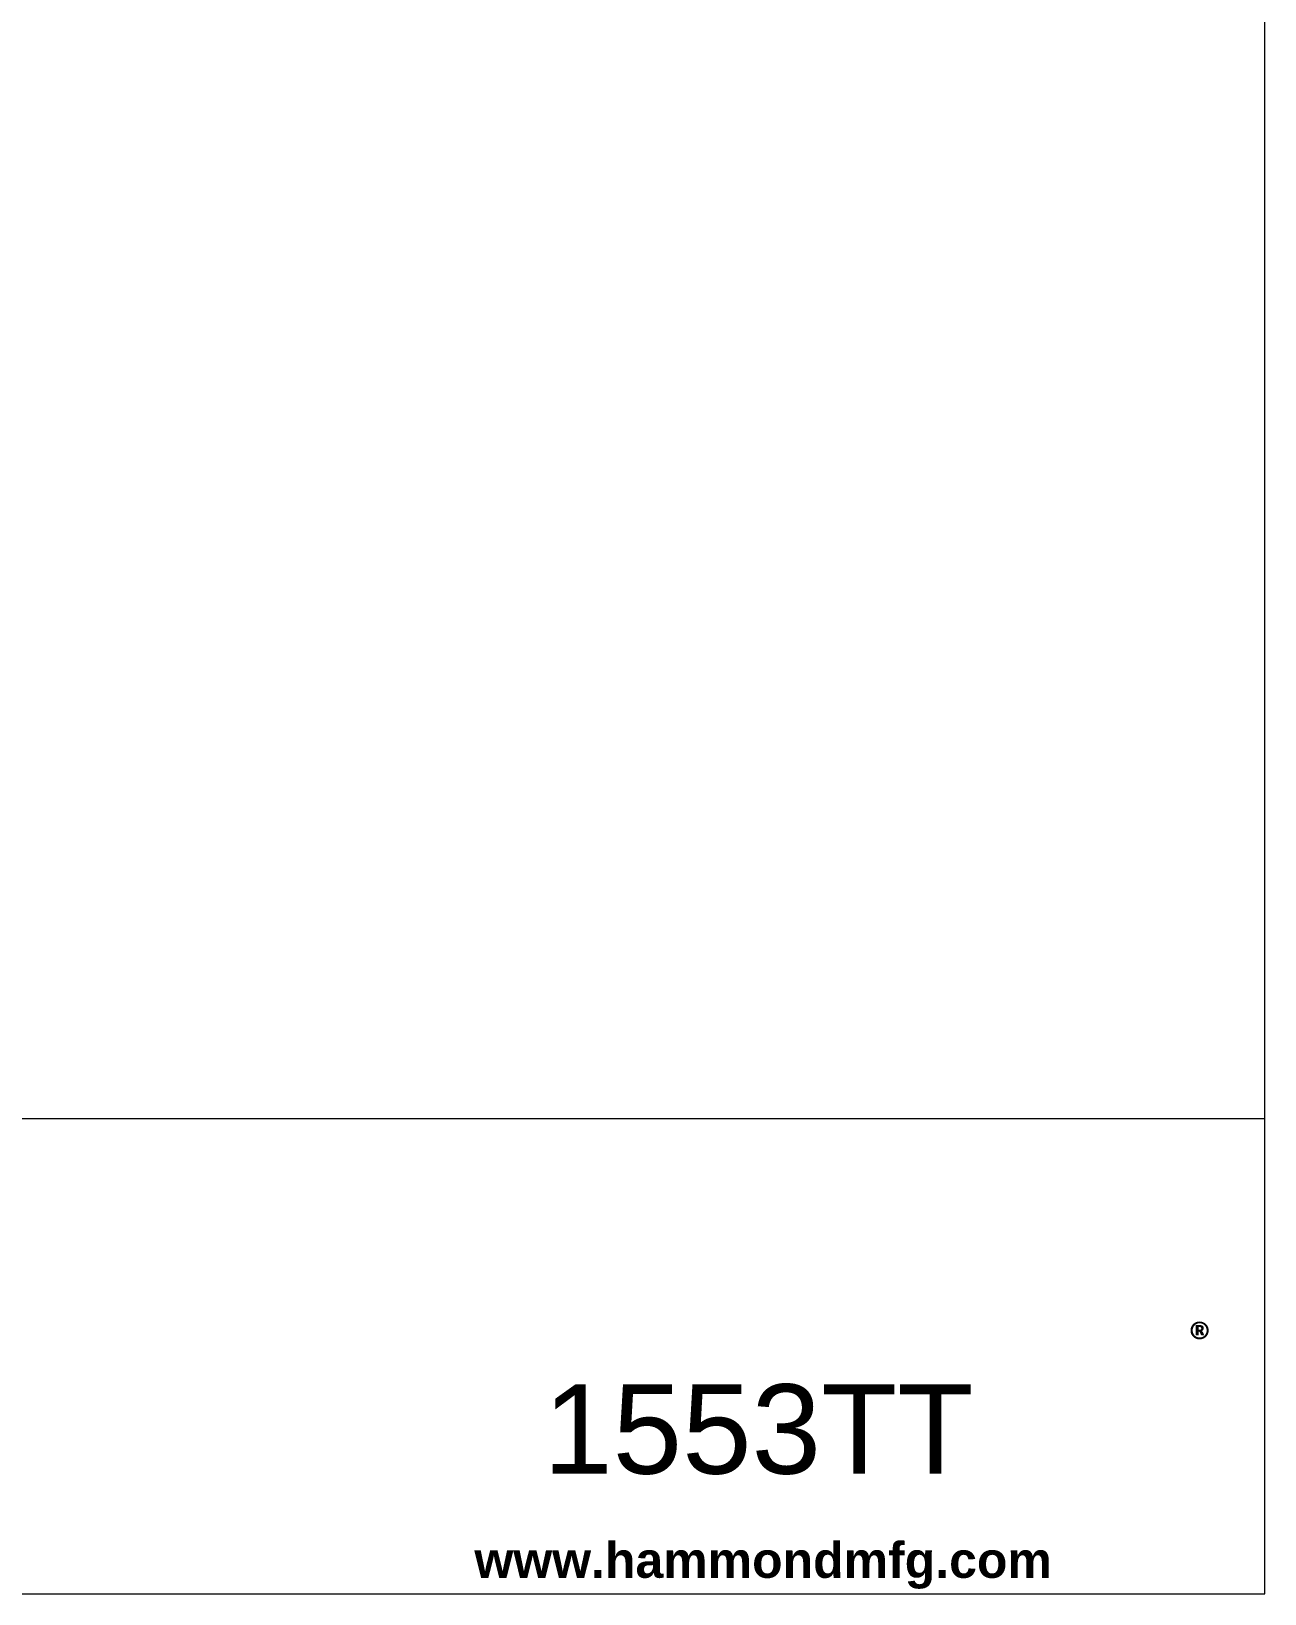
# Model space of a CAD drawing. Header units: millimetres. Extents: x 23 to 674, y 24 to 517.
# Drawn here: x 502 to 674.4, y 24.1 to 242.5 of the extents above; entities that cross this region are included whole.
import ezdxf

# ---------------------------------------------------------------- set-up
doc = ezdxf.new("R2010")
doc.units = ezdxf.units.MM
doc.header["$LTSCALE"] = 2.5
doc.layers.add('Sketch Geometry (ANSI)', color=7, linetype='Continuous', lineweight=9)
doc.layers.add('Symbol (ANSI)', color=7, linetype='Continuous', lineweight=9)
doc.styles.add('Note Text (ANSI)', font='arial.ttf')
doc.styles.add('Text Style20', font='arial.ttf')

# ---------------------------------------------------------------- blocks, each defined once
blk = doc.blocks.new('Title Blocks HAMMOND')
at = {"layer": 'Sketch Geometry (ANSI)'}
for p, q in [((269.997, 36.196), (269.997, 206.727)), ((269.997, 36.196), (193.212, 36.196)), ((269.997, 9.64), (269.997, 36.196)), ((193.212, 9.64), (269.997, 9.64))]:
    blk.add_line(p, q, dxfattribs=at)
at = {"layer": 'Symbol (ANSI)', "insert": (265.779, 24.704), "char_height": 2, "attachment_point": 1, "style": 'Note Text (ANSI)'}
blk.add_mtext('\\fCalibri|b1|i0;\\H2.0000;®\\fCalibri|b1|i0;\\H21.7410;\\P', dxfattribs=at)
at = {"layer": 'Symbol (ANSI)', "insert": (225.81, 11.219), "char_height": 2, "width": 32.29268, "attachment_point": 4, "style": 'Note Text (ANSI)'}
blk.add_mtext('\\fArial|b1|i0;\\H2.0000;www.hammondmfg.com', dxfattribs=at)
at = {"layer": 'Symbol (ANSI)', "style": 'Text Style20'}
blk.add_attdef('<TITLE>_001', (229.652, 16.351), '', height=5, dxfattribs=at)

msp = doc.modelspace()

# ---------------------------------------------------------------- block references
at = {"xscale": 2.5, "yscale": 2.5, "zscale": 2.5}
msp.add_blockref('Title Blocks HAMMOND', (-0.6221, 0.0312), dxfattribs=at).add_auto_attribs({'<TITLE>_001': '1553TT'})

doc.saveas('drawing.dxf')
